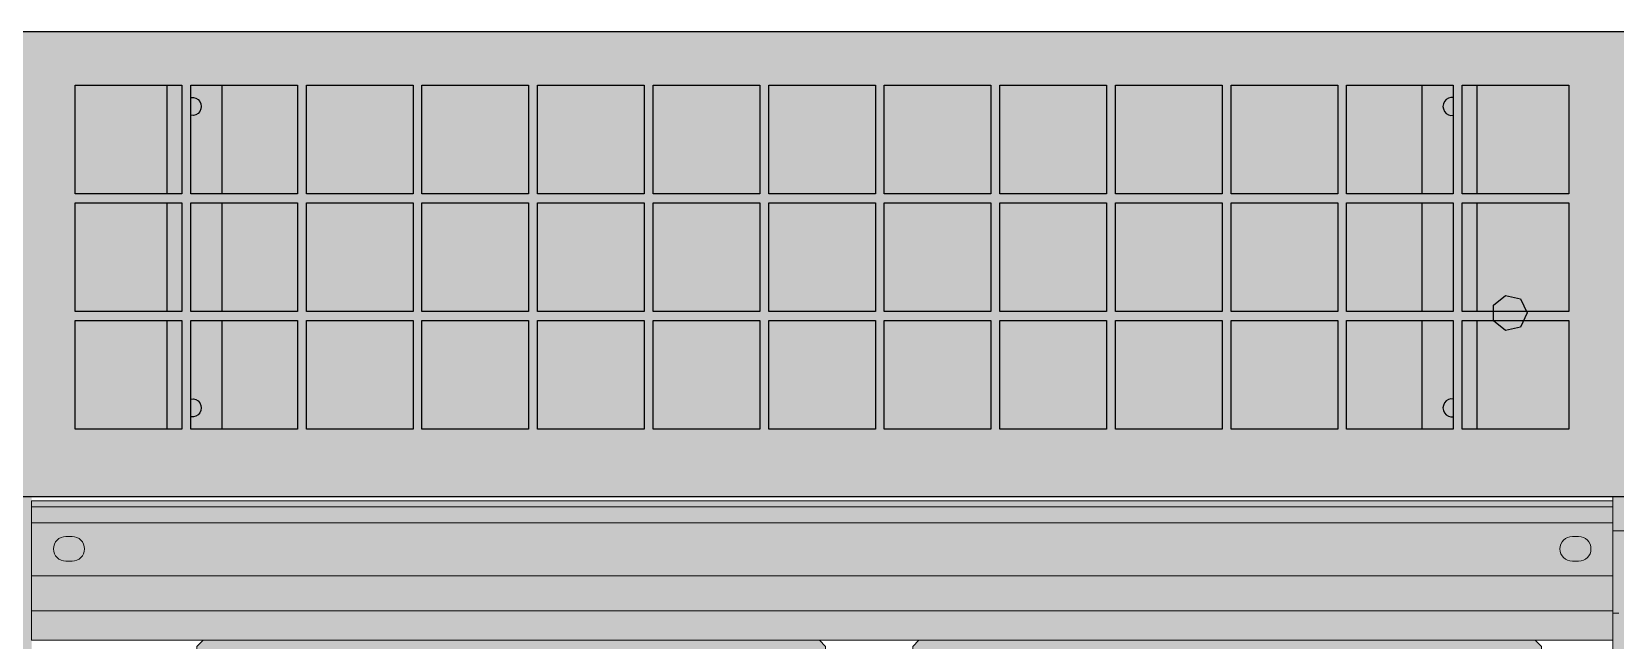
# Model space of a CAD drawing. Header units: millimetres. Extents: x 6914 to 9858, y -2771 to -210.
# Drawn here: x 7359 to 7870, y -407 to -210 of the extents above; entities that cross this region are included whole.
import ezdxf

# ---------------------------------------------------------------- set-up
doc = ezdxf.new("R2010")
doc.units = ezdxf.units.MM
doc.layers.get('0').update_dxf_attribs({"lineweight": 9})
doc.layers.add('Cabinet', color=7, linetype='Continuous')
doc.layers.add('Modules', color=7, linetype='Continuous')
doc.layers.add('THICK', color=7, linetype='Continuous', lineweight=13)

# ---------------------------------------------------------------- blocks, each defined once
blk = doc.blocks.new('fyulfkcghkcgh')
at = {"layer": 'Cabinet', "ltscale": 10, "true_color": 0xc5c7c4}
blk.add_hatch(color=9, dxfattribs=at).paths.add_polyline_path([(-281.06, 0), (281.06, 0), (281.06, -150), (-281.06, -150)])
blk.add_lwpolyline([(-281.06, 0), (281.06, 0), (281.06, -150), (-281.06, -150)], close=True)
at = {"color": 250, "lineweight": 25}
for points in [[(-211.26, -52.31), (-211.26, -52.31), (-211.26, -17.3), (-211.26, -17.3)], [(-193.58, -17.3), (-193.58, -17.3), (-193.58, -52.31), (-193.58, -52.31)], [(193.57, -52.31), (193.57, -52.31), (193.57, -17.3), (193.57, -17.3)], [(211.26, -52.31), (211.26, -52.31), (211.26, -17.3), (211.26, -17.3)], [(-203.62, -21.23), (-202.5, -21.03), (-201.35, -21.53), (-200.74, -22.51)], [(-200.74, -22.51), (-200.11, -23.48), (-200.11, -24.74), (-200.74, -25.71)], [(200.74, -22.51), (200.11, -23.48), (200.11, -24.74), (200.74, -25.71)], [(203.62, -21.23), (202.49, -21.03), (201.37, -21.53), (200.74, -22.51)], [(-200.74, -25.71), (-201.35, -26.68), (-202.5, -27.18), (-203.62, -26.98)], [(200.74, -25.71), (201.37, -26.68), (202.49, -27.18), (203.62, -26.98)], [(-211.26, -90.24), (-211.26, -90.24), (-211.26, -55.23), (-211.26, -55.23)], [(-193.58, -55.23), (-193.58, -55.23), (-193.58, -90.24), (-193.58, -90.24)], [(193.57, -90.24), (193.57, -90.24), (193.57, -55.23), (193.57, -55.23)], [(211.26, -90.24), (211.26, -90.24), (211.26, -55.23), (211.26, -55.23)], [(-211.26, -128.16), (-211.26, -128.16), (-211.26, -93.15), (-211.26, -93.15)], [(-193.58, -93.15), (-193.58, -93.15), (-193.58, -128.16), (-193.58, -128.16)], [(193.57, -128.16), (193.57, -128.16), (193.57, -93.15), (193.57, -93.15)], [(211.26, -128.16), (211.26, -128.16), (211.26, -93.15), (211.26, -93.15)], [(-203.62, -118.48), (-202.5, -118.28), (-201.35, -118.78), (-200.74, -119.75)], [(-200.74, -119.75), (-200.11, -120.73), (-200.11, -121.98), (-200.74, -122.95)], [(200.74, -119.75), (200.11, -120.73), (200.11, -121.98), (200.74, -122.95)], [(203.62, -118.48), (202.49, -118.28), (201.37, -118.78), (200.74, -119.75)], [(-200.74, -122.95), (-201.35, -123.92), (-202.5, -124.42), (-203.62, -124.23)], [(200.74, -122.95), (201.37, -123.92), (202.49, -124.42), (203.62, -124.23)]]:
    blk.add_open_spline(points, degree=3, dxfattribs=at)
blk.add_open_spline([(227.41, -90.72), (227.41, -90.72), (225.26, -86.17), (225.26, -86.17), (225.26, -86.17), (225.26, -86.17), (220.4, -85.04), (220.4, -85.04), (220.4, -85.04), (220.4, -85.04), (216.51, -88.19), (216.51, -88.19), (216.51, -88.19), (216.51, -88.19), (216.51, -93.27), (216.51, -93.27), (216.51, -93.27), (216.51, -93.27), (220.4, -96.42), (220.4, -96.42), (220.4, -96.42), (220.4, -96.42), (225.26, -95.29), (225.26, -95.29), (225.26, -95.29), (225.26, -95.29), (227.41, -90.72), (227.41, -90.72)], degree=3, knots=[0, 0, 0, 0, 0.125, 0.125, 0.125, 0.125, 0.25, 0.25, 0.25, 0.25, 0.375, 0.375, 0.375, 0.375, 0.5, 0.5, 0.5, 0.5, 0.625, 0.625, 0.625, 0.625, 0.75, 0.75, 0.75, 0.75, 1, 1, 1, 1], dxfattribs=at)
blk.add_open_spline([(227.41, -90.72), (227.41, -90.72), (225.26, -86.17), (225.26, -86.17), (225.26, -86.17), (225.26, -86.17), (220.4, -85.04), (220.4, -85.04), (220.4, -85.04), (220.4, -85.04), (216.51, -88.19), (216.51, -88.19), (216.51, -88.19), (216.51, -88.19), (216.51, -93.27), (216.51, -93.27), (216.51, -93.27), (216.51, -93.27), (220.4, -96.42), (220.4, -96.42), (220.4, -96.42), (220.4, -96.42), (225.26, -95.29), (225.26, -95.29), (225.26, -95.29), (225.26, -95.29), (227.41, -90.72), (227.41, -90.72)], degree=3, knots=[0, 0, 0, 0, 0.125, 0.125, 0.125, 0.125, 0.25, 0.25, 0.25, 0.25, 0.375, 0.375, 0.375, 0.375, 0.5, 0.5, 0.5, 0.5, 0.625, 0.625, 0.625, 0.625, 0.75, 0.75, 0.75, 0.75, 1, 1, 1, 1], dxfattribs=at)
at = {"layer": 'Cabinet', "ltscale": 10}
for points in [[(-240.89, -17.3), (-206.48, -17.3), (-206.48, -52.31), (-240.89, -52.31)], [(-203.61, -17.3), (-169.2, -17.3), (-169.2, -52.31), (-203.61, -52.31)], [(-166.33, -17.3), (-131.92, -17.3), (-131.92, -52.31), (-166.33, -52.31)], [(-129.06, -17.3), (-94.65, -17.3), (-94.65, -52.31), (-129.06, -52.31)], [(-91.78, -17.3), (-57.37, -17.3), (-57.37, -52.31), (-91.78, -52.31)], [(-54.5, -17.3), (-20.09, -17.3), (-20.09, -52.31), (-54.5, -52.31)], [(-17.22, -17.3), (17.19, -17.3), (17.19, -52.31), (-17.22, -52.31)], [(20.06, -17.3), (54.46, -17.3), (54.46, -52.31), (20.06, -52.31)], [(57.33, -17.3), (91.74, -17.3), (91.74, -52.31), (57.33, -52.31)], [(94.61, -17.3), (129.02, -17.3), (129.02, -52.31), (94.61, -52.31)], [(131.89, -17.3), (166.3, -17.3), (166.3, -52.31), (131.89, -52.31)], [(169.17, -17.3), (203.58, -17.3), (203.58, -52.31), (169.17, -52.31)], [(206.44, -17.3), (240.85, -17.3), (240.85, -52.31), (206.44, -52.31)], [(-240.89, -55.23), (-206.48, -55.23), (-206.48, -90.24), (-240.89, -90.24)], [(-203.61, -55.23), (-169.2, -55.23), (-169.2, -90.24), (-203.61, -90.24)], [(-166.33, -55.23), (-131.92, -55.23), (-131.92, -90.24), (-166.33, -90.24)], [(-129.06, -55.23), (-94.65, -55.23), (-94.65, -90.24), (-129.06, -90.24)], [(-91.78, -55.23), (-57.37, -55.23), (-57.37, -90.24), (-91.78, -90.24)], [(-54.5, -55.23), (-20.09, -55.23), (-20.09, -90.24), (-54.5, -90.24)], [(-17.22, -55.23), (17.19, -55.23), (17.19, -90.24), (-17.22, -90.24)], [(20.06, -55.23), (54.46, -55.23), (54.46, -90.24), (20.06, -90.24)], [(57.33, -55.23), (91.74, -55.23), (91.74, -90.24), (57.33, -90.24)], [(94.61, -55.23), (129.02, -55.23), (129.02, -90.24), (94.61, -90.24)], [(131.89, -55.23), (166.3, -55.23), (166.3, -90.24), (131.89, -90.24)], [(169.17, -55.23), (203.58, -55.23), (203.58, -90.24), (169.17, -90.24)], [(206.44, -55.23), (240.85, -55.23), (240.85, -90.24), (206.44, -90.24)], [(-240.89, -93.16), (-206.48, -93.16), (-206.48, -128.16), (-240.89, -128.16)], [(-203.61, -93.16), (-169.2, -93.16), (-169.2, -128.16), (-203.61, -128.16)], [(-166.33, -93.16), (-131.92, -93.16), (-131.92, -128.16), (-166.33, -128.16)], [(-129.06, -93.16), (-94.65, -93.16), (-94.65, -128.16), (-129.06, -128.16)], [(-91.78, -93.16), (-57.37, -93.16), (-57.37, -128.16), (-91.78, -128.16)], [(-54.5, -93.16), (-20.09, -93.16), (-20.09, -128.16), (-54.5, -128.16)], [(-17.22, -93.16), (17.19, -93.16), (17.19, -128.16), (-17.22, -128.16)], [(20.06, -93.16), (54.46, -93.16), (54.46, -128.16), (20.06, -128.16)], [(57.33, -93.16), (91.74, -93.16), (91.74, -128.16), (57.33, -128.16)], [(94.61, -93.16), (129.02, -93.16), (129.02, -128.16), (94.61, -128.16)], [(131.89, -93.16), (166.3, -93.16), (166.3, -128.16), (131.89, -128.16)], [(169.17, -93.16), (203.58, -93.16), (203.58, -128.16), (169.17, -128.16)], [(206.44, -93.16), (240.85, -93.16), (240.85, -128.16), (206.44, -128.16)]]:
    blk.add_lwpolyline(points, close=True, dxfattribs=at)
blk = doc.blocks.new('Из_буфера7475')
at = {"ltscale": 40, "true_color": 0xf0f0f0}
h = blk.add_hatch(color=7, dxfattribs=at)
h.paths.add_polyline_path([(-74.22, -5.29, -0.414214), (-69.22, -10.29), (-69.22, -31.1, -0.414214), (-74.22, -36.1), (-76.13, -36.1, -0.414214), (-81.13, -31.1), (-81.13, -10.29, -0.414214), (-76.13, -5.29)])
h.paths.add_polyline_path([(69.22, -10.29, -0.414214), (74.22, -5.29), (76.13, -5.29, -0.414214), (81.13, -10.29), (81.13, -31.1, -0.414214), (76.13, -36.1), (74.22, -36.1, -0.414214), (69.22, -31.1)])
h.paths.add_polyline_path([(101.39, -2), (101.39, -45.68), (-101.39, -45.68), (-101.39, -2), (-99.39, 0), (99.39, 0)])
at = {"ltscale": 40}
blk.add_lwpolyline([(101.39, -2), (101.39, -45.68), (-101.39, -45.68), (-101.39, -2), (-99.39, 0), (99.39, 0)], close=True, dxfattribs=at)
blk = doc.blocks.new('Из_буфера21322')
at = {"ltscale": 100, "true_color": 0xc5c7c4}
h = blk.add_hatch(color=9, dxfattribs=at)
h.paths.add_polyline_path([(-255, -1998.7), (255, -1998.7), (255, -1953.7), (-255, -1953.7)])
h.paths.add_polyline_path([(-300, -1998.7), (-255, -1998.7), (-255, -1987.3), (-300, -1987.3)])
h.paths.add_polyline_path([(300, 1.3), (255, 1.3), (255, -9.7), (300, -9.7)])
h.paths.add_polyline_path([(-255, 0), (255, 0), (255, -45), (-255, -45)])
h.paths.add_polyline_path([(-300, -9.7), (-255, -9.7), (-255, -1987.3), (-300, -1987.3)])
h.paths.add_polyline_path([(-300, 1.3), (-255, 1.3), (-255, -9.7), (-300, -9.7)])
h = blk.add_hatch(color=9, dxfattribs=at)
h.paths.add_polyline_path([(300, -1998.7), (255, -1998.7), (255, -1987.3), (300, -1987.3)])
h.paths.add_polyline_path([(300, -9.7), (255, -9.7), (255, -1987.3), (300, -1987.3)])
at = {"ltscale": 100}
for points in [[(-255, 0), (255, 0), (255, -45), (-255, -45)], [(300, 1.3), (255, 1.3), (255, -9.7), (300, -9.7)], [(300, -9.7), (255, -9.7), (255, -1987.3), (300, -1987.3)]]:
    blk.add_lwpolyline(points, close=True, dxfattribs=at)
at = {"layer": 'THICK'}
for p, q in [((-248, 0), (-248, 0)), ((-248, 0), (-248, 0)), ((-247.13, 0), (-247.13, 0)), ((-247.13, 0), (-247.12, 0)), ((-247.12, 0), (-247.12, 0)), ((-247.12, 0), (-247.11, 0)), ((-225, 0), (-225, 0)), ((-225, 0), (-225, 0)), ((-225, 0), (-225, 0)), ((-225, 0), (-225, 0)), ((-254.9, -2), (255, -2)), ((-247.11, 0), (-247.1, 0)), ((-247.1, 0), (-247.1, 0)), ((-254.9, -7.1), (255, -7.1)), ((255, -23.47), (255, -10)), ((-241.9, -11.5), (-243.9, -11.5)), ((244, -11.5), (242, -11.5)), ((-243.9, -19.5), (-241.9, -19.5)), ((242, -19.5), (244, -19.5)), ((-254.9, -24.17), (255, -24.17)), ((255, -23.47), (255, -24.17)), ((255, -28.26), (255, -24.17)), ((255, -28.62), (255, -28.26)), ((255, -32.71), (255, -28.62)), ((-254.9, -35.5), (255, -35.5)), ((255, -32.71), (255, -33)), ((255, -33), (255, -35.5)), ((255, -42.5), (255, -35.5)), ((257, -36.25), (255, -36.25)), ((-254.9, -45), (255, -45)), ((255, -42.5), (255, -45))]:
    blk.add_line(p, q, dxfattribs=at)
for centre, start, end in [((-243.9, -15.5), 90, 180), ((-241.9, -15.5), 0, 90), ((242, -15.5), 90, 180), ((244, -15.5), 0, 90), ((-243.9, -15.5), 180, 270), ((-241.9, -15.5), 270, 0), ((242, -15.5), 180, 270), ((244, -15.5), 270, 0)]:
    blk.add_arc(centre, 4, start, end, dxfattribs=at)

msp = doc.modelspace()

# ---------------------------------------------------------------- hatches: boundary and pattern name
at = {"ltscale": 40, "true_color": 0xf0f0f0}
h = msp.add_hatch(color=7, dxfattribs=at)
h.paths.add_polyline_path([(7670.8, -411.84, -0.414214), (7675.8, -416.84), (7675.8, -437.65, -0.414214), (7670.8, -442.65), (7668.9, -442.65, -0.414214), (7663.9, -437.65), (7663.9, -416.84, -0.414214), (7668.9, -411.84)])
h.paths.add_polyline_path([(7814.25, -416.84, -0.414214), (7819.25, -411.84), (7821.15, -411.84, -0.414214), (7826.15, -416.84), (7826.15, -437.65, -0.414214), (7821.15, -442.65), (7819.25, -442.65, -0.414214), (7814.25, -437.65)])
h.paths.add_polyline_path([(7846.41, -408.55), (7846.41, -452.23), (7643.63, -452.23), (7643.63, -408.55), (7645.63, -406.55), (7844.41, -406.55)])

# ---------------------------------------------------------------- linework, layer by layer
at = {"ltscale": 40}
msp.add_lwpolyline([(7846.41, -408.55), (7846.41, -452.23), (7643.63, -452.23), (7643.63, -408.55), (7645.63, -406.55), (7844.41, -406.55)], close=True, dxfattribs=at)
at = {"layer": 'Modules', "color": 250, "lineweight": 18}
msp.add_open_spline([(7645.64, -406.55), (7645.64, -406.55), (7643.63, -408.56), (7643.63, -408.56)], degree=3, dxfattribs=at)

# ---------------------------------------------------------------- block references
for name, p in [('Из_буфера21322', (7614.41, -361.55)), ('Из_буфера7475', (7514.13, -406.55))]:
    msp.add_blockref(name, p)
at = {"layer": 'Cabinet', "ltscale": 10}
msp.add_blockref('fyulfkcghkcgh', (7614.41, -210.25), dxfattribs=at)

doc.saveas('drawing.dxf')
